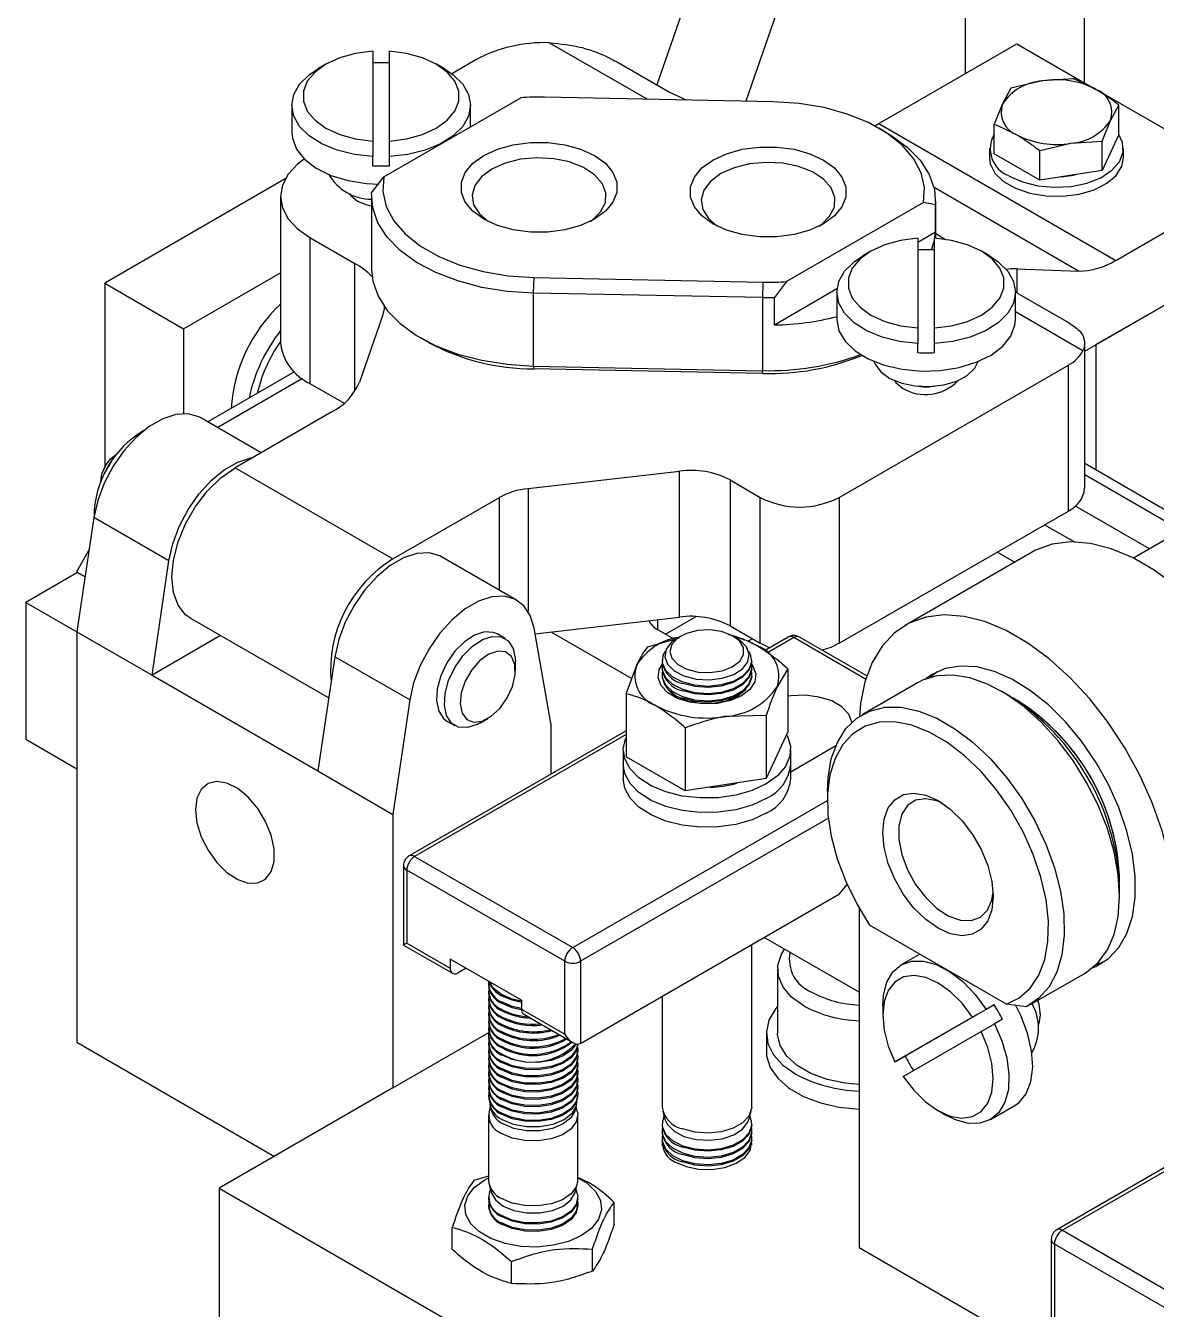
# Model space of a CAD drawing. Header units: millimetres. Extents: x 18 to 612, y 28 to 448.
# Drawn here: x 108.1 to 209.3, y 191.6 to 306.6 of the extents above; entities that cross this region are included whole.
import ezdxf

# ---------------------------------------------------------------- set-up
doc = ezdxf.new("R2010")
doc.units = ezdxf.units.MM
doc.layers.add('粗实线', color=3, linetype='Continuous', lineweight=50)

msp = doc.modelspace()

# ---------------------------------------------------------------- linework, layer by layer
at = {"layer": '粗实线', "color": 7, "linetype": 'Continuous', "lineweight": 25}
for p, q in [((202.87, 366.79), (202.87, 301.47)), ((185.19, 360.67), (164.61, 301.26)), ((192.26, 356.58), (172.6, 299.8)), ((192.26, 302.29), (192.26, 356.58)), ((184.49, 297.8), (196.86, 304.94)), ((196.86, 304.94), (203.93, 300.86)), ((139.19, 304.27), (139.19, 296.23)), ((140.69, 296.23), (140.69, 304.27)), ((148.42, 303.51), (146.26, 302.26)), ((134.99, 303.11), (134.28, 302.7)), ((145.6, 302.7), (144.89, 303.11)), ((161.15, 303.25), (165.75, 300.6)), ((199.1, 301.61), (196.31, 300.95)), ((201.89, 301.81), (199.1, 301.61)), ((140.18, 293.04), (152.43, 300.11)), ((175.07, 299.75), (154.56, 300.16)), ((165.75, 300.6), (167.24, 299.91)), ((196.31, 300.95), (195.57, 299.57)), ((203.94, 300.86), (218.07, 292.7)), ((131.94, 299.43), (131.94, 296.98)), ((147.94, 297.52), (147.94, 299.43)), ((195.57, 299.57), (194.82, 297.73)), ((205.23, 298.07), (205.97, 299.45)), ((205.97, 296.82), (205.97, 299.45)), ((184.12, 297.6), (184.49, 297.8)), ((184.49, 297.8), (205.7, 285.55)), ((194.82, 295.1), (194.82, 297.73)), ((204.48, 296.23), (205.23, 298.07)), ((185.19, 296.98), (184.49, 297.39)), ((205.97, 296.82), (204.48, 293.6)), ((139.19, 296.23), (139.19, 294.84)), ((140.69, 294.84), (140.69, 296.23)), ((194.4, 295.55), (194.4, 294.74)), ((198.9, 295.37), (201.69, 296.03)), ((198.9, 292.74), (198.9, 295.37)), ((201.69, 296.03), (204.48, 296.23)), ((204.48, 293.6), (204.48, 296.23)), ((206.4, 294.74), (206.4, 295.55)), ((139.19, 294.02), (139.19, 294.84)), ((140.69, 294.02), (140.69, 294.84)), ((198.9, 292.74), (194.82, 295.1)), ((204.48, 293.6), (198.9, 292.74)), ((131.36, 292.85), (115.19, 283.51)), ((139.09, 291.6), (140.18, 293.04)), ((205.7, 285.55), (218.07, 292.7)), ((130.94, 291.27), (130.94, 278.2)), ((139.08, 291.27), (139.08, 284.74)), ((189.59, 287.52), (189.59, 290.86)), ((188.49, 290.72), (176.24, 283.65)), ((189.58, 290.53), (188.49, 290.72)), ((189.58, 288.08), (189.58, 290.53)), ((133.57, 287.59), (137.59, 285.27)), ((133.57, 287.59), (133.57, 274.53)), ((189.58, 288.08), (187.98, 287.16)), ((187.98, 287.53), (187.98, 279.5)), ((189.48, 279.5), (189.48, 287.53)), ((189.51, 287.53), (189.58, 288.08)), ((183.78, 286.37), (183.07, 285.96)), ((194.39, 285.96), (193.68, 286.37)), ((202.92, 277.42), (218.07, 286.16)), ((203.93, 278), (218.07, 286.16)), ((122.26, 279.43), (130.94, 284.44)), ((153.6, 284.01), (153.56, 282.61)), ((153.6, 284.01), (174.1, 283.6)), ((196.86, 284.8), (202.37, 284.59)), ((115.19, 283.51), (122.26, 279.43)), ((115.19, 283.51), (115.19, 267.04)), ((174.1, 283.6), (174.07, 282.21)), ((176.24, 283.65), (175.15, 282.21)), ((180.74, 282.99), (175.15, 279.76)), ((174.07, 282.21), (153.56, 282.61)), ((153.56, 282.61), (153.56, 276.08)), ((174.07, 282.21), (174.07, 275.67)), ((175.15, 279.76), (175.15, 282.21)), ((180.73, 282.7), (180.73, 280.25)), ((196.73, 280.25), (196.73, 282.7)), ((196.86, 282.64), (201.46, 279.99)), ((140.05, 280.58), (138, 274.65)), ((122.26, 279.43), (122.26, 271.83)), ((187.98, 279.5), (187.98, 278.1)), ((189.48, 278.1), (189.48, 279.5)), ((143.47, 278.61), (144.18, 278.21)), ((202.92, 265.14), (202.92, 278.21)), ((187.98, 277.28), (187.98, 278.1)), ((189.48, 277.28), (189.48, 278.1)), ((203.93, 278), (203.93, 266.77)), ((153.56, 276.08), (174.07, 275.67)), ((153.56, 276.08), (153.6, 275.84)), ((174.1, 275.43), (153.6, 275.84)), ((180.95, 264.33), (201.46, 276.16)), ((201.46, 263.1), (201.46, 276.16)), ((132.19, 275.56), (124.43, 271.08)), ((174.1, 275.43), (174.07, 275.67)), ((133.57, 274.53), (136.64, 272.76)), ((129.2, 268.33), (123.79, 271.46)), ((135.54, 271.99), (126.86, 266.98)), ((116.28, 268.22), (116.25, 268.2)), ((126.86, 266.98), (141, 258.82)), ((153.09, 265.11), (166.66, 266.68)), ((166.66, 253.61), (166.66, 266.68)), ((212.43, 261.86), (202.92, 267.35)), ((114.84, 265.75), (114.84, 265.71)), ((171.18, 265.89), (173.88, 264.33)), ((171.18, 265.89), (171.18, 252.82)), ((141, 258.82), (150.53, 264.32)), ((173.88, 251.26), (173.88, 264.33)), ((180.95, 264.33), (180.95, 251.26)), ((208.73, 259.72), (202.09, 263.55)), ((114.22, 262.52), (112.71, 252.28)), ((120.94, 258.64), (114.22, 262.52)), ((180.95, 251.26), (201.46, 263.1)), ((214.11, 262.83), (207.29, 258.89)), ((113.8, 259.65), (112.66, 257.67)), ((119.43, 248.4), (120.94, 258.64)), ((152.07, 255.13), (145.35, 259.01)), ((198.17, 259.4), (186.86, 252.87)), ((112.76, 257.61), (108.12, 254.93)), ((113.44, 257.22), (112.77, 257.61)), ((108.12, 254.93), (112.71, 252.28)), ((108.12, 254.93), (108.12, 242.68)), ((122.86, 253.52), (135.25, 246.37)), ((153.72, 252.12), (166.66, 253.61)), ((112.71, 252.28), (112.71, 215.54)), ((112.71, 252.28), (119.43, 248.4)), ((125.57, 251.95), (119.43, 248.4)), ((151.03, 251.69), (150.32, 252.1)), ((155.14, 244.12), (153.63, 252.61)), ((155.14, 252.28), (162.37, 248.11)), ((163.8, 250.94), (166.62, 251.74)), ((164.69, 252.49), (166.19, 251.62)), ((166.76, 251.91), (166.43, 251.72)), ((171.18, 252.82), (173.88, 251.26)), ((171.78, 251.72), (171.46, 251.91)), ((176.38, 251.82), (174.26, 250.6)), ((183.41, 248.35), (177.38, 251.82)), ((135.79, 250.06), (134.28, 239.83)), ((142.51, 246.19), (135.79, 250.06)), ((151.96, 248.81), (151.96, 249.63)), ((165.11, 249.72), (165.11, 249.61)), ((173.11, 249.61), (173.11, 249.72)), ((119.43, 248.4), (134.28, 239.83)), ((161.86, 246.75), (162.83, 249.32)), ((165.11, 249.06), (165.11, 248.95)), ((165.11, 248.4), (165.11, 248.29)), ((173.11, 248.95), (173.11, 249.06)), ((173.11, 248.29), (173.11, 248.4)), ((176.36, 248.99), (175.38, 247.37)), ((176.36, 248.99), (176.36, 243.34)), ((187.95, 247.72), (183, 244.87)), ((142.51, 246.19), (141, 235.95)), ((161.86, 246.75), (161.86, 241.1)), ((196.15, 246.57), (195.45, 246.98)), ((196.86, 246.16), (196.51, 246.36)), ((174.41, 244.81), (170.79, 244.72)), ((174.41, 244.81), (174.41, 239.16)), ((145.82, 244.3), (146.53, 243.9)), ((148.78, 244.12), (149.48, 244.53)), ((155.14, 244.12), (155.14, 239.56)), ((167.16, 243.69), (167.16, 238.04)), ((108.12, 242.68), (112.71, 240.03)), ((161.86, 243.44), (142.44, 232.23)), ((176.36, 243.34), (174.41, 239.16)), ((161.61, 241.73), (161.61, 240.43)), ((176.61, 239.77), (180.65, 242.11)), ((176.61, 240.43), (176.61, 241.73)), ((161.61, 240.43), (161.61, 239.12)), ((167.16, 238.04), (161.86, 241.1)), ((176.61, 239.12), (176.61, 240.43)), ((134.28, 239.83), (141, 235.95)), ((174.41, 239.16), (167.16, 238.04)), ((179.89, 238), (179.89, 237.18)), ((141, 235.95), (141, 211.46)), ((142.94, 232.18), (157.09, 224.02)), ((141.94, 231.36), (141.94, 224.25)), ((156.38, 222.79), (142.24, 230.95)), ((142.24, 230.95), (142.24, 224.42)), ((157.79, 215.44), (180.96, 228.82)), ((180.96, 228.82), (181.65, 229.67)), ((206.05, 228.61), (206.05, 229.43)), ((182.72, 227.55), (182.72, 197.17)), ((195.91, 218.95), (183.67, 226.02)), ((141.94, 224.25), (146.33, 221.72)), ((142.24, 224.42), (146.13, 222.18)), ((173.11, 209.72), (173.11, 224.28)), ((182.72, 220.03), (174.23, 224.93)), ((152.49, 219.32), (146.13, 222.99)), ((146.13, 222.99), (146.13, 222.18)), ((188.15, 223.43), (186.5, 222.47)), ((147.54, 222.18), (146.83, 221.77)), ((156.38, 216.26), (156.38, 222.79)), ((157.79, 222.79), (157.79, 215.44)), ((175.43, 222.07), (175.43, 216.36)), ((149.55, 220.79), (149.55, 220.68)), ((198, 218.88), (202.95, 221.74)), ((149.55, 220.13), (149.55, 220.02)), ((165.11, 219.66), (165.11, 209.72)), ((149.55, 219.46), (149.55, 219.35)), ((149.55, 218.8), (149.55, 218.69)), ((152.49, 219.32), (152.49, 218.5)), ((152.49, 218.5), (156.38, 216.26)), ((184.84, 218.81), (184.84, 217.99)), ((194.81, 218.9), (186.85, 214.3)), ((194.1, 218.49), (192.89, 217.8)), ((194.81, 218.9), (194.1, 218.49)), ((197.71, 218.73), (195.91, 218.95)), ((149.55, 218.14), (149.55, 218.03)), ((149.55, 217.47), (149.55, 217.36)), ((152.7, 218.05), (157.09, 215.51)), ((192.89, 217.8), (185.93, 213.78)), ((195.56, 217.6), (194.85, 217.19)), ((141, 211.46), (149.58, 216.41)), ((149.55, 216.81), (149.55, 216.7)), ((149.55, 216.15), (149.55, 216.04)), ((174.43, 216.36), (174.43, 214.72)), ((186.68, 212.48), (193.64, 216.5)), ((193.64, 216.5), (194.85, 217.19)), ((112.71, 215.54), (130.39, 205.33)), ((149.55, 215.49), (149.55, 215.38)), ((157.55, 215.38), (157.55, 215.38)), ((149.55, 214.82), (149.55, 214.71)), ((149.55, 214.16), (149.55, 214.05)), ((157.55, 214.71), (157.55, 214.82)), ((157.55, 214.05), (157.55, 214.16)), ((185.93, 213.78), (186.14, 213.89)), ((186.85, 214.3), (186.14, 213.89)), ((149.55, 213.5), (149.55, 213.39)), ((149.55, 212.83), (149.55, 212.72)), ((157.55, 213.39), (157.55, 213.5)), ((157.55, 212.72), (157.55, 212.83)), ((149.55, 212.17), (149.55, 212.06)), ((149.55, 211.51), (149.55, 211.4)), ((157.55, 212.06), (157.55, 212.17)), ((157.55, 211.4), (157.55, 211.51)), ((141, 211.46), (125.44, 202.48)), ((149.55, 210.85), (149.55, 210.74)), ((157.55, 210.74), (157.55, 210.85)), ((149.71, 209.78), (149.6, 209.36)), ((149.68, 209.88), (149.8, 209.44)), ((157.3, 209.44), (157.42, 209.88)), ((157.5, 209.36), (157.39, 209.78)), ((165.15, 209.37), (165.35, 208.62)), ((172.86, 208.62), (173.06, 209.37)), ((189.79, 209.42), (190.5, 209.01)), ((194.5, 208.62), (196.62, 209.84)), ((219.84, 209.96), (200.43, 198.76)), ((149.55, 209.01), (149.55, 203.19)), ((157.55, 203.19), (157.55, 209.01)), ((165.11, 208.19), (165.11, 208.09)), ((165.26, 208.96), (165.15, 208.55)), ((173.06, 208.55), (172.95, 208.96)), ((173.11, 208.09), (173.11, 208.19)), ((165.11, 207.54), (165.11, 207.43)), ((165.11, 206.88), (165.11, 206.77)), ((173.11, 207.43), (173.11, 207.54)), ((173.11, 206.77), (173.11, 206.88)), ((165.11, 206.34), (165.14, 206.49)), ((173.08, 206.49), (173.1, 206.34)), ((149.55, 203.54), (148.24, 203.16)), ((125.44, 202.48), (220.19, 147.78)), ((125.44, 202.48), (125.44, 190.23)), ((149.22, 203.24), (149.55, 203.42)), ((149.6, 202.84), (149.8, 202.09)), ((149.71, 202.43), (149.6, 202.01)), ((157.3, 202.09), (157.5, 202.84)), ((157.5, 202.01), (157.39, 202.43)), ((149.55, 201.66), (149.55, 201.56)), ((157.55, 201.56), (157.55, 201.66)), ((160.8, 199.25), (160.8, 201.21)), ((149.55, 201.01), (149.55, 200.9)), ((157.55, 200.9), (157.55, 201.01)), ((146.3, 197.01), (146.3, 198.97)), ((199.93, 197.89), (199.93, 190.78)), ((200.93, 198.71), (215.07, 190.54)), ((158.86, 195.06), (158.86, 197.03)), ((182.72, 197.17), (207.54, 182.84)), ((214.36, 189.32), (200.22, 197.48)), ((200.22, 197.48), (200.22, 190.95)), ((151.61, 193.94), (151.61, 195.91))]:
    msp.add_line(p, q, dxfattribs=at)
at = {"layer": '粗实线', "color": 8, "linetype": 'Continuous', "lineweight": 25}
for p, q in [((163.74, 299.98), (154.98, 305.03)), ((202.37, 284.59), (189.44, 292.06)), ((189.59, 287.94), (190.47, 287.43)), ((137.59, 273.83), (137.59, 285.27)), ((196.86, 284.8), (196.86, 282.64)), ((202.75, 277.46), (196.73, 280.93)), ((132.91, 274.96), (125.31, 270.58)), ((211.55, 261.35), (202.92, 266.34)), ((153.09, 265.11), (153.09, 254.11)), ((150.53, 256.02), (150.53, 264.32)), ((199.33, 261.87), (202, 260.34)), ((196.65, 258.52), (195.09, 259.43)), ((164.69, 253.38), (164.69, 252.49)), ((165.39, 252.08), (168.13, 253.65)), ((176.88, 251.77), (174.52, 250.41)), ((183.31, 248.06), (176.88, 251.77)), ((173.17, 251.67), (172.79, 251.45)), ((161.86, 243.1), (142.94, 232.18)), ((157.09, 224.02), (179.89, 237.18)), ((179.98, 235.6), (157.79, 222.79)), ((219.84, 209.62), (200.93, 198.71))]:
    msp.add_line(p, q, dxfattribs=at)
at = {"layer": '粗实线', "color": 7, "linetype": 'Continuous', "lineweight": 25, "flags": 128}
for points in [[(139.19, 304.27), (137.65, 304.07), (136.23, 303.68), (135, 303.11), (134.02, 302.41), (133.33, 301.59), (132.98, 300.7), (132.98, 299.8), (133.33, 298.91), (134.02, 298.09), (135, 297.38), (136.23, 296.82), (137.65, 296.43), (139.19, 296.23)], [(140.69, 296.23), (142.22, 296.43), (143.64, 296.82), (144.87, 297.38), (145.86, 298.09), (146.54, 298.91), (146.89, 299.8), (146.89, 300.7), (146.54, 301.59), (145.86, 302.41), (144.87, 303.11), (143.64, 303.68), (142.22, 304.07), (140.69, 304.27)], [(139.19, 294.84), (137.54, 295.03), (135.99, 295.42), (134.62, 295.98), (133.49, 296.7), (132.64, 297.54), (132.12, 298.47), (131.94, 299.43), (132.12, 300.4), (132.64, 301.32), (133.49, 302.17), (134.28, 302.7)], [(145.6, 302.7), (146.39, 302.17), (147.24, 301.32), (147.76, 300.4), (147.94, 299.43), (147.76, 298.47), (147.24, 297.54), (146.39, 296.7), (145.25, 295.98), (143.88, 295.42), (142.34, 295.03), (140.69, 294.84)], [(188.49, 290.72), (188.57, 292.06), (188.27, 293.38), (187.6, 294.66), (186.57, 295.86), (185.21, 296.94), (183.57, 297.88), (181.67, 298.65), (179.59, 299.23), (177.37, 299.6), (175.07, 299.75)], [(131.94, 296.98), (131.99, 296.48), (132.36, 295.51), (133.08, 294.6), (134.13, 293.81), (135.45, 293.16), (136.98, 292.69), (138.64, 292.43), (139.72, 292.37)], [(185.19, 296.98), (185.57, 296.76), (187.04, 295.69), (188.19, 294.51), (189.01, 293.23), (189.48, 291.89), (189.58, 290.53)], [(196.15, 293.1), (197.34, 292.57), (198.72, 292.23), (200.21, 292.09), (201.7, 292.17), (203.12, 292.47), (204.36, 292.95), (205.36, 293.61), (206.04, 294.38), (206.37, 295.23), (206.32, 296.09), (205.97, 296.83)], [(149.13, 294.94), (150.36, 295.51), (151.77, 295.9), (153.3, 296.1), (154.86, 296.1), (156.39, 295.9), (157.8, 295.51), (159.03, 294.94), (160.01, 294.24), (160.69, 293.42), (161.04, 292.54), (161.04, 291.63), (160.69, 290.75), (160.01, 289.94), (159.03, 289.23), (157.8, 288.66), (156.39, 288.27), (154.86, 288.07), (153.3, 288.07), (151.77, 288.27), (150.36, 288.66), (149.13, 289.23), (148.15, 289.94), (147.47, 290.75), (147.12, 291.63), (147.12, 292.54), (147.47, 293.42), (148.15, 294.24), (149.13, 294.94)], [(169.64, 294.53), (170.86, 295.1), (172.27, 295.49), (173.8, 295.69), (175.37, 295.69), (176.9, 295.49), (178.31, 295.1), (179.54, 294.53), (180.51, 293.83), (181.19, 293.01), (181.54, 292.13), (181.54, 291.22), (181.19, 290.34), (180.51, 289.53), (179.54, 288.82), (178.31, 288.26), (176.9, 287.86), (175.37, 287.66), (173.8, 287.66), (172.27, 287.86), (170.86, 288.26), (169.64, 288.82), (168.66, 289.53), (167.98, 290.34), (167.63, 291.22), (167.63, 292.13), (167.98, 293.01), (168.66, 293.83), (169.64, 294.53)], [(133.06, 294.62), (132.45, 294.15), (131.62, 293.26), (131.11, 292.28), (130.94, 291.27), (131.11, 290.25), (131.62, 289.28), (132.45, 288.38), (133.57, 287.59)], [(158.65, 289.03), (158.82, 289.15), (159.59, 289.89), (160.01, 290.73), (160.05, 291.6), (159.73, 292.44), (159.04, 293.22), (158.05, 293.87), (156.8, 294.36), (155.39, 294.65), (153.89, 294.73), (152.41, 294.6), (151.03, 294.25), (149.84, 293.72)], [(179.16, 288.62), (179.33, 288.74), (180.09, 289.49), (180.51, 290.32), (180.56, 291.19), (180.23, 292.03), (179.55, 292.81), (178.55, 293.46), (177.31, 293.95), (175.9, 294.24), (174.4, 294.32), (172.91, 294.19), (171.53, 293.84), (170.34, 293.31)], [(194.4, 294.74), (194.47, 294.19), (194.89, 293.36), (195.65, 292.61), (196.72, 292), (198.01, 291.56), (199.46, 291.32), (200.96, 291.29), (202.43, 291.48), (203.77, 291.87), (204.9, 292.45), (205.74, 293.16), (206.25, 293.98), (206.4, 294.74)], [(149.84, 293.72), (148.92, 293.03), (148.32, 292.24), (148.08, 291.38), (148.22, 290.51), (148.73, 289.7), (149.51, 289.02)], [(170.34, 293.31), (169.42, 292.62), (168.82, 291.83), (168.59, 290.97), (168.73, 290.11), (169.24, 289.29), (170.02, 288.62)], [(200.86, 293.04), (201.92, 293.19), (202.17, 293.25)], [(140.18, 293.04), (140.1, 291.71), (140.4, 290.38), (141.07, 289.1), (142.1, 287.91), (143.45, 286.82), (145.1, 285.89), (146.99, 285.12), (149.08, 284.54), (151.3, 284.16), (153.6, 284.01)], [(137.1, 291.52), (137.22, 291.35), (137.82, 290.86)], [(137.82, 290.86), (138.67, 290.51), (139.08, 290.42)], [(153.56, 282.61), (151.22, 282.77), (148.95, 283.13), (146.8, 283.7), (144.83, 284.45), (143.1, 285.37), (141.63, 286.44), (140.47, 287.62), (139.65, 288.9), (139.19, 290.24), (139.09, 291.6)], [(187.98, 287.53), (186.44, 287.33), (185.02, 286.94), (183.79, 286.38), (182.81, 285.67), (182.12, 284.85), (181.77, 283.97), (181.77, 283.06), (182.12, 282.17), (182.81, 281.36), (183.79, 280.65), (185.02, 280.08), (186.44, 279.69), (187.98, 279.5)], [(189.21, 286.49), (189.28, 286.66), (189.48, 287.37)], [(189.48, 279.5), (191.01, 279.69), (192.43, 280.08), (193.67, 280.65), (194.65, 281.36), (195.33, 282.17), (195.68, 283.06), (195.68, 283.97), (195.33, 284.85), (194.65, 285.67), (193.67, 286.38), (192.43, 286.94), (191.01, 287.33), (189.48, 287.53)], [(187.98, 278.1), (186.33, 278.29), (184.78, 278.68), (183.41, 279.25), (182.28, 279.96), (181.43, 280.81), (180.91, 281.73), (180.73, 282.7), (180.91, 283.66), (181.43, 284.59), (182.28, 285.43), (183.07, 285.96)], [(194.39, 285.96), (195.18, 285.43), (196.03, 284.59), (196.55, 283.66), (196.73, 282.7), (196.55, 281.73), (196.03, 280.81), (195.18, 279.96), (194.04, 279.25), (192.67, 278.68), (191.13, 278.29), (189.48, 278.1)], [(139.08, 284.74), (139.19, 283.68), (139.66, 282.35), (140.49, 281.07), (141.65, 279.89), (143.11, 278.83), (144.85, 277.91), (146.81, 277.16), (148.96, 276.6), (151.22, 276.24), (153.56, 276.08)], [(140.22, 281.42), (140.2, 281.21), (140.05, 280.58)], [(180.73, 280.25), (180.92, 279.25), (181.47, 278.31), (182.36, 277.45), (183.55, 276.73), (184.98, 276.17), (186.59, 275.8), (188.3, 275.64), (190.02, 275.69), (191.69, 275.96), (193.22, 276.42), (194.54, 277.07), (195.58, 277.87), (196.31, 278.77), (196.68, 279.75), (196.73, 280.25)], [(184.05, 276.5), (184.15, 276.24), (184.67, 275.56), (185.49, 274.98), (186.54, 274.55), (187.76, 274.3), (189.05, 274.25), (190.32, 274.4), (191.47, 274.74), (192.41, 275.25), (193.09, 275.89), (193.4, 276.5)], [(185.89, 274.78), (186.01, 274.62), (186.61, 274.12)], [(188.01, 274.27), (188.73, 274.19), (189.45, 274.27)], [(123.79, 271.46), (123.63, 271.54), (122.66, 271.81), (121.57, 271.76), (120.39, 271.37), (119.18, 270.68), (118.01, 269.7), (116.91, 268.49), (115.94, 267.11), (115.15, 265.6), (114.57, 264.05), (114.22, 262.52)], [(115.25, 267.15), (115.71, 267.77), (116.25, 268.2)], [(120.94, 258.64), (121.29, 260.17), (121.87, 261.72), (122.66, 263.23), (123.63, 264.62), (124.72, 265.83), (125.9, 266.8), (127.11, 267.49), (128.28, 267.88), (128.47, 267.91)], [(114.84, 265.75), (114.94, 266.44), (115.25, 267.15)], [(115.78, 267.51), (115.46, 267.03), (115.2, 266.51)], [(122.86, 253.52), (122.43, 253.82), (121.76, 254.67), (121.34, 255.81), (121.2, 257.18), (121.34, 258.72), (121.76, 260.34), (122.43, 261.97), (123.33, 263.52), (124.4, 264.92), (125.6, 266.09), (126.86, 266.98)], [(222.32, 233.92), (222.18, 236.22), (221.79, 238.63), (221.15, 241.1), (220.26, 243.59), (219.14, 246.05), (217.83, 248.44), (216.33, 250.71), (214.68, 252.82), (212.91, 254.73), (211.05, 256.41), (209.14, 257.82), (207.21, 258.93), (205.3, 259.73), (203.44, 260.2), (201.67, 260.34), (200.02, 260.13), (198.52, 259.59), (198.17, 259.4)], [(145.35, 259.01), (145.19, 259.09), (144.23, 259.36), (143.13, 259.31), (141.95, 258.92), (140.75, 258.23), (139.57, 257.25), (138.48, 256.04), (137.51, 254.66), (136.72, 253.15), (136.14, 251.6), (135.79, 250.06)], [(112.77, 257.61), (112.68, 257.66), (112.67, 257.67), (112.76, 257.62), (112.92, 257.52), (113.13, 257.4), (113.37, 257.26), (113.44, 257.22)], [(153.63, 252.61), (153.29, 253.74), (152.7, 254.62), (151.91, 255.21), (150.95, 255.49), (149.85, 255.43), (148.67, 255.04), (147.47, 254.35), (146.29, 253.37), (145.19, 252.17), (144.23, 250.78), (143.44, 249.27), (142.85, 247.72), (142.51, 246.19)], [(211, 227.39), (210.87, 229.68), (210.48, 232.09), (209.83, 234.57), (208.94, 237.06), (207.83, 239.52), (206.51, 241.91), (205.02, 244.18), (203.37, 246.29), (201.6, 248.2), (199.74, 249.88), (197.83, 251.28), (195.9, 252.4), (193.98, 253.2), (192.12, 253.67), (190.35, 253.81), (188.7, 253.6), (187.21, 253.06), (185.89, 252.19), (184.78, 251.01), (183.89, 249.54), (183.24, 247.82), (182.85, 245.86), (182.75, 244.71)], [(150.32, 252.1), (149.98, 252.24), (149.18, 252.29), (148.3, 252), (147.39, 251.4), (146.54, 250.55), (145.82, 249.5), (145.28, 248.35), (144.96, 247.19), (144.9, 246.11), (145.09, 245.2), (145.52, 244.53), (145.82, 244.3)], [(148.78, 244.12), (148.55, 244), (147.67, 243.71), (146.87, 243.75), (146.23, 244.12), (145.8, 244.79), (145.6, 245.7), (145.67, 246.78), (145.98, 247.94), (146.53, 249.09), (147.25, 250.14), (148.1, 250.99), (149, 251.59), (149.89, 251.88), (150.68, 251.84), (151.32, 251.47), (151.76, 250.8), (151.95, 249.89), (151.96, 249.63)], [(166.43, 251.72), (165.93, 251.36), (165.45, 250.73), (165.33, 250.05), (165.58, 249.38), (166.17, 248.79), (167.05, 248.34), (168.14, 248.06), (169.32, 247.99), (170.47, 248.14), (171.5, 248.48), (172.29, 248.99), (172.77, 249.61), (172.89, 250.29), (172.64, 250.96), (172.04, 251.55), (171.78, 251.72)], [(167.3, 248.94), (168.31, 248.69), (169.4, 248.64), (170.46, 248.8), (171.37, 249.15), (172.04, 249.65), (172.39, 250.25), (172.38, 250.88), (172.02, 251.47), (171.34, 251.97), (170.42, 252.31), (169.36, 252.46), (168.27, 252.41), (167.27, 252.15), (166.47, 251.72), (165.96, 251.16), (165.78, 250.54), (165.97, 249.92), (166.5, 249.36), (167.3, 248.94)], [(151.23, 246.37), (151.71, 247.41), (151.94, 248.45), (151.91, 249.37), (151.61, 250.08), (151.08, 250.49), (150.38, 250.57), (149.59, 250.3), (148.78, 249.72), (148.05, 248.88), (147.47, 247.88), (147.11, 246.83), (147.01, 245.84), (147.18, 245.02), (147.6, 244.45), (148.22, 244.2), (148.98, 244.29), (149.79, 244.73), (150.57, 245.44), (151.23, 246.37)], [(166.94, 247.78), (166.04, 248.24), (165.42, 248.82), (165.13, 249.49), (165.19, 250.18), (165.38, 250.56)], [(172.83, 250.56), (172.98, 250.29), (173.1, 249.61), (172.87, 248.93), (172.3, 248.33), (171.44, 247.85), (170.38, 247.53), (169.21, 247.41), (168.02, 247.5), (166.94, 247.78)], [(174.73, 250.87), (174.64, 250.9), (173.88, 251.26)], [(180.95, 251.26), (180.19, 250.9), (179.41, 250.66)], [(173.05, 249.44), (173.21, 249.23), (173.47, 248.53), (173.38, 247.81), (172.95, 247.14), (172.2, 246.56), (171.2, 246.13), (170.04, 245.88), (168.79, 245.83), (167.58, 245.98), (166.48, 246.32), (165.6, 246.83), (165.01, 247.46), (164.74, 248.17), (164.83, 248.88), (165.16, 249.44)], [(173.11, 249.61), (173.1, 249.5), (172.87, 248.82), (172.3, 248.22), (171.44, 247.74), (170.38, 247.42), (169.21, 247.3), (168.02, 247.39), (166.94, 247.67)], [(166.94, 247.12), (166.04, 247.57), (165.42, 248.16), (165.13, 248.83), (165.14, 249.34)], [(166.94, 246.46), (166.04, 246.91), (165.42, 247.5), (165.13, 248.17), (165.14, 248.67)], [(173.08, 249.34), (173.1, 248.94), (172.87, 248.27), (172.3, 247.67), (171.44, 247.18), (170.38, 246.87), (169.21, 246.75), (168.02, 246.84), (166.94, 247.12)], [(173.11, 248.95), (173.1, 248.83), (172.87, 248.16), (172.3, 247.55), (171.44, 247.07), (170.38, 246.76), (169.21, 246.64), (168.02, 246.73), (166.94, 247.01)], [(173.08, 248.67), (173.1, 248.28), (172.87, 247.61), (172.3, 247), (171.44, 246.52), (170.38, 246.21), (169.21, 246.09), (168.02, 246.17), (166.94, 246.46)], [(173.11, 248.29), (173.1, 248.17), (172.87, 247.5), (172.3, 246.89), (171.44, 246.41), (170.38, 246.1), (169.21, 245.98), (168.02, 246.06), (166.94, 246.35)], [(206.05, 228.61), (205.93, 230.55), (205.56, 232.59), (204.95, 234.68), (204.12, 236.77), (203.09, 238.81), (201.88, 240.76), (200.51, 242.57), (199.03, 244.19), (197.47, 245.59), (195.85, 246.74), (194.23, 247.6), (192.64, 248.17), (191.11, 248.41), (189.68, 248.34), (188.39, 247.95), (187.95, 247.72)], [(203.62, 222.21), (203.92, 222.33), (205.04, 223.03), (205.98, 224.03), (206.7, 225.29), (207.19, 226.8), (207.44, 228.51), (207.44, 230.38), (207.19, 232.38), (206.7, 234.45), (205.98, 236.55), (205.04, 238.62), (203.92, 240.62), (202.63, 242.5), (201.2, 244.22), (199.67, 245.74), (198.08, 247.01), (196.45, 248.02), (194.84, 248.74), (193.28, 249.15), (191.79, 249.23), (190.43, 249), (189.22, 248.45), (188.69, 248.07)], [(189.08, 248.21), (189.13, 248.25), (189.72, 248.73)], [(165.61, 247.17), (165.67, 247.09), (166.38, 246.53), (167.36, 246.12), (168.5, 245.9), (169.71, 245.9), (170.86, 246.12), (171.83, 246.53), (172.54, 247.09), (172.61, 247.17)], [(182.08, 244.19), (182.08, 244.2), (181.81, 244.93), (181.19, 245.57), (180.29, 246.1), (179.16, 246.45), (177.91, 246.61), (176.64, 246.56), (176.36, 246.52)], [(179.89, 238), (179.95, 239.23), (180.24, 240.92), (180.78, 242.39), (181.55, 243.62), (182.53, 244.56), (183.7, 245.2), (185.04, 245.53), (186.5, 245.53), (188.06, 245.2), (189.68, 244.56), (191.31, 243.61), (192.93, 242.39), (194.49, 240.92), (195.95, 239.23), (197.29, 237.36), (198.46, 235.37), (199.44, 233.29), (200.21, 231.17), (200.75, 229.08), (201.05, 227.05), (201.09, 225.14), (200.88, 223.38), (200.42, 221.83), (199.73, 220.52), (198.82, 219.48), (197.71, 218.73), (197.71, 218.73)], [(195.91, 218.95), (197.07, 219.52), (198.05, 220.39), (198.81, 221.55), (199.34, 222.96), (199.63, 224.58), (199.67, 226.38), (199.46, 228.31), (199.01, 230.32), (198.32, 232.35), (197.41, 234.37), (196.31, 236.31), (195.04, 238.13), (193.64, 239.78), (192.14, 241.22), (190.58, 242.41), (189, 243.32), (187.44, 243.93), (185.94, 244.22), (184.54, 244.19), (183.27, 243.83), (182.17, 243.17), (181.26, 242.2), (180.57, 240.96), (180.11, 239.48), (179.9, 237.79), (179.94, 235.95), (180.24, 233.99), (180.77, 231.96), (181.53, 229.93), (182.51, 227.93), (183.67, 226.02)], [(174.41, 238.67), (173.15, 238.08), (171.69, 237.67), (170.12, 237.44), (168.5, 237.42), (166.9, 237.59), (165.42, 237.96), (164.1, 238.51), (163.01, 239.21), (162.22, 240.02), (161.74, 240.92), (161.61, 241.85), (161.83, 242.78), (161.86, 242.84)], [(176.23, 243.08), (176.28, 243), (176.58, 242.08), (176.54, 241.15), (176.15, 240.24), (175.43, 239.4), (174.41, 238.67)], [(174.41, 237.36), (173.15, 236.78), (171.69, 236.36), (170.12, 236.14), (168.5, 236.11), (166.9, 236.29), (165.42, 236.66), (164.1, 237.2), (163.01, 237.9), (162.22, 238.71), (161.74, 239.61), (161.61, 240.43)], [(174.41, 237.36), (173.15, 236.78), (171.69, 236.36), (170.12, 236.14), (168.5, 236.11), (166.9, 236.29), (165.42, 236.66), (164.1, 237.2), (163.01, 237.9), (162.22, 238.71), (161.74, 239.61), (161.61, 240.43)], [(174.41, 236.06), (173.15, 235.47), (171.69, 235.05), (170.12, 234.83), (168.5, 234.8), (166.9, 234.98), (165.42, 235.35), (164.1, 235.9), (163.01, 236.59), (162.22, 237.41), (161.74, 238.3), (161.61, 239.12)], [(123.32, 236.36), (123.45, 235.18), (123.84, 233.94), (124.44, 232.73), (125.23, 231.63), (126.14, 230.74), (127.1, 230.11), (128.04, 229.79), (128.9, 229.81), (129.6, 230.16), (130.1, 230.82), (130.36, 231.74), (130.36, 232.85), (130.1, 234.07), (129.6, 235.31), (128.9, 236.48), (128.04, 237.48), (127.1, 238.25), (126.14, 238.73), (125.23, 238.88), (124.44, 238.7), (123.84, 238.18), (123.45, 237.39), (123.32, 236.36)], [(194.74, 228.61), (194.61, 227.41), (194.25, 226.41), (193.66, 225.67), (192.88, 225.22), (191.94, 225.08), (190.89, 225.26), (189.79, 225.75), (188.69, 226.53), (187.64, 227.56), (186.7, 228.78), (185.92, 230.14), (185.33, 231.56), (184.96, 232.98), (184.84, 234.32), (184.96, 235.52), (185.33, 236.52), (185.92, 237.26), (186.7, 237.72), (187.64, 237.86), (188.69, 237.68), (189.79, 237.18), (190.89, 236.4), (191.94, 235.38), (192.88, 234.15), (193.66, 232.8), (194.25, 231.37), (194.61, 229.95), (194.74, 228.61)], [(190.12, 236.97), (189.7, 237.15), (188.69, 237.35), (187.79, 237.21), (187.06, 236.74), (186.55, 235.96), (186.29, 234.92), (186.29, 233.69), (186.55, 232.35), (187.06, 230.98), (187.79, 229.66), (188.69, 228.49), (189.7, 227.52), (190.76, 226.83), (191.81, 226.46), (192.77, 226.43), (193.59, 226.74), (194.21, 227.37), (194.61, 228.28), (194.72, 229)], [(202.95, 221.74), (203.09, 221.83), (204.12, 222.68), (204.95, 223.81), (205.56, 225.2), (205.93, 226.81), (206.05, 228.61)], [(177.77, 218.81), (176.68, 219.58), (175.92, 220.48), (175.5, 221.45), (175.45, 222.45), (175.78, 223.43), (176.06, 223.87)], [(184.84, 218.81), (184.91, 219.76), (185.21, 220.92), (185.75, 221.84), (186.5, 222.47), (187.42, 222.8), (188.49, 222.81), (189.64, 222.5), (190.83, 221.87), (192, 220.97), (193.11, 219.83), (194.1, 218.49)], [(204.7, 222.78), (204.32, 222.61), (203.93, 222.48)], [(150.72, 219.82), (150.01, 220.37), (149.64, 220.96)], [(192.89, 217.8), (191.96, 219.03), (190.91, 220.06), (189.8, 220.84), (188.7, 221.34), (187.65, 221.53), (186.7, 221.39), (185.92, 220.93), (185.33, 220.19), (184.96, 219.18), (184.84, 217.98), (184.97, 216.63), (185.34, 215.2), (185.93, 213.78)], [(152.49, 219.23), (151.68, 219.41), (150.72, 219.82)], [(152.49, 219.11), (151.68, 219.3), (150.72, 219.71)], [(152.49, 218.56), (151.68, 218.75), (150.72, 219.16)], [(152.49, 218.45), (151.68, 218.64), (150.72, 219.05)], [(175.43, 218.74), (175.25, 218.53), (174.66, 217.53), (174.43, 216.49), (174.57, 215.44), (175.07, 214.43), (175.91, 213.5), (177.06, 212.68)], [(196.62, 209.84), (197.03, 210.13), (197.69, 210.94), (198.11, 212.02), (198.27, 213.33), (198.17, 214.79), (197.81, 216.35), (197.21, 217.93), (196.73, 218.89)], [(198.98, 217.99), (198.85, 218.91), (198.73, 219.31)], [(198.77, 217.05), (198.85, 217.23), (198.98, 217.99)], [(182.72, 211.76), (181.49, 211.87), (179.87, 212.22), (178.41, 212.76), (177.19, 213.46), (176.26, 214.3), (175.66, 215.24), (175.43, 216.23), (175.43, 216.36)], [(186.68, 212.48), (187.62, 211.25), (188.67, 210.21), (189.78, 209.43), (190.88, 208.93), (191.93, 208.75), (192.87, 208.89), (193.66, 209.34), (194.25, 210.09), (194.62, 211.09), (194.74, 212.29), (194.61, 213.64), (194.24, 215.07), (193.64, 216.5)], [(194.85, 217.19), (195.51, 215.67), (195.95, 214.14), (196.14, 212.67), (196.09, 211.32), (195.78, 210.17), (195.25, 209.25), (194.5, 208.62), (193.57, 208.29), (192.51, 208.28), (191.36, 208.59), (190.5, 209.01)], [(157.39, 215.39), (156.94, 214.81), (156.16, 214.29), (155.15, 213.92), (154, 213.74), (152.81, 213.77), (151.68, 214), (150.72, 214.41)], [(157.55, 215.38), (157.41, 214.89), (156.94, 214.26), (156.16, 213.74), (155.15, 213.37), (154, 213.19), (152.81, 213.22), (151.68, 213.44), (150.72, 213.85)], [(157.55, 215.38), (157.41, 214.78), (156.94, 214.15), (156.16, 213.63), (155.15, 213.26), (154, 213.08), (152.81, 213.11), (151.68, 213.33), (150.72, 213.74)], [(157.52, 215.1), (157.55, 214.91), (157.41, 214.23), (156.94, 213.59), (156.16, 213.07), (155.15, 212.71), (154, 212.53), (152.81, 212.55), (151.68, 212.78), (150.72, 213.19)], [(157.55, 214.71), (157.41, 214.11), (156.94, 213.48), (156.16, 212.96), (155.15, 212.6), (154, 212.42), (152.81, 212.44), (151.68, 212.67), (150.72, 213.08)], [(157.52, 214.44), (157.55, 214.25), (157.41, 213.56), (156.94, 212.93), (156.16, 212.41), (155.15, 212.04), (154, 211.87), (152.81, 211.89), (151.68, 212.12), (150.72, 212.53)], [(157.55, 214.05), (157.41, 213.45), (156.94, 212.82), (156.16, 212.3), (155.15, 211.93), (154, 211.75), (152.81, 211.78), (151.68, 212.01), (150.72, 212.42)], [(157.52, 213.77), (157.55, 213.58), (157.41, 212.9), (156.94, 212.27), (156.16, 211.75), (155.15, 211.38), (154, 211.2), (152.81, 211.23), (151.68, 211.46), (150.72, 211.86)], [(174.43, 214.72), (174.45, 214.33), (174.77, 213.29), (175.45, 212.32), (176.45, 211.44), (177.74, 210.7), (179.26, 210.12), (180.95, 209.73), (182.72, 209.54)], [(157.55, 213.39), (157.41, 212.79), (156.94, 212.16), (156.16, 211.64), (155.15, 211.27), (154, 211.09), (152.81, 211.12), (151.68, 211.35), (150.72, 211.75)], [(157.52, 213.11), (157.55, 212.92), (157.41, 212.24), (156.94, 211.61), (156.16, 211.08), (155.15, 210.72), (154, 210.54), (152.81, 210.57), (151.68, 210.79), (150.72, 211.2)], [(157.55, 212.72), (157.41, 212.13), (156.94, 211.5), (156.16, 210.97), (155.15, 210.61), (154, 210.43), (152.81, 210.46), (151.68, 210.68), (150.72, 211.09)], [(157.52, 212.45), (157.55, 212.26), (157.41, 211.57), (156.94, 210.94), (156.16, 210.42), (155.15, 210.06), (154, 209.88), (152.81, 209.9), (151.68, 210.13), (150.72, 210.54)], [(157.55, 212.06), (157.41, 211.46), (156.94, 210.83), (156.16, 210.31), (155.15, 209.94), (154, 209.77), (152.81, 209.79), (151.68, 210.02), (150.72, 210.43)], [(157.52, 211.78), (157.55, 211.59), (157.41, 210.91), (156.94, 210.28), (156.16, 209.76), (155.15, 209.39), (154, 209.21), (152.81, 209.24), (151.68, 209.47), (150.72, 209.88)], [(157.55, 211.4), (157.41, 210.8), (156.94, 210.17), (156.16, 209.65), (155.15, 209.28), (154, 209.1), (152.81, 209.13), (151.68, 209.36), (150.72, 209.77)], [(157.52, 211.12), (157.55, 210.93), (157.41, 210.25), (156.94, 209.62), (156.16, 209.1), (155.15, 208.73), (154, 208.55), (152.81, 208.58), (151.68, 208.8), (150.72, 209.21)], [(157.55, 210.74), (157.41, 210.14), (156.94, 209.51), (156.16, 208.99), (155.15, 208.62), (154, 208.44), (152.81, 208.47), (151.68, 208.69), (150.72, 209.1)], [(157.5, 209.36), (157.55, 209.1), (157.41, 208.41), (156.94, 207.78), (156.16, 207.26), (155.15, 206.89), (154, 206.72), (152.81, 206.74), (151.68, 206.97), (150.72, 207.38)], [(150.78, 208.62), (151.77, 208.21), (152.94, 207.99), (154.16, 207.99), (155.33, 208.21), (156.32, 208.62), (157.04, 209.2), (157.42, 209.87), (157.46, 210.26)], [(157.3, 209.44), (157.3, 209.43), (156.93, 208.78), (156.23, 208.23), (155.27, 207.82), (154.14, 207.61), (152.96, 207.61), (151.83, 207.82), (150.87, 208.23)], [(173.11, 209.72), (173.1, 209.61), (172.87, 208.93), (172.3, 208.33), (171.44, 207.85), (170.38, 207.53), (169.21, 207.41), (168.02, 207.5), (166.94, 207.78)], [(166.94, 206.25), (166.04, 206.71), (165.42, 207.29), (165.13, 207.96), (165.15, 208.55)], [(165.35, 208.62), (165.57, 208.17), (166.16, 207.57), (167.05, 207.12), (168.13, 206.84), (169.32, 206.77), (170.48, 206.91), (171.5, 207.26), (172.3, 207.77), (172.78, 208.4), (172.86, 208.62)], [(173.06, 208.55), (173.1, 208.08), (172.87, 207.4), (172.3, 206.8), (171.44, 206.32), (170.38, 206), (169.21, 205.88), (168.02, 205.97), (166.94, 206.25)], [(173.11, 208.09), (173.1, 207.98), (172.87, 207.3), (172.3, 206.7), (171.44, 206.22), (170.38, 205.9), (169.21, 205.78), (168.02, 205.87), (166.94, 206.15)], [(166.94, 205.6), (166.04, 206.06), (165.42, 206.64), (165.13, 207.31), (165.14, 207.82)], [(166.94, 204.94), (166.04, 205.39), (165.42, 205.98), (165.13, 206.65), (165.14, 207.15)], [(173.08, 207.82), (173.1, 207.43), (172.87, 206.75), (172.3, 206.15), (171.44, 205.67), (170.38, 205.35), (169.21, 205.23), (168.02, 205.32), (166.94, 205.6)], [(173.11, 207.43), (173.1, 207.32), (172.87, 206.64), (172.3, 206.04), (171.44, 205.56), (170.38, 205.24), (169.21, 205.12), (168.02, 205.21), (166.94, 205.49)], [(173.08, 207.15), (173.1, 206.76), (172.87, 206.09), (172.3, 205.48), (171.44, 205), (170.38, 204.69), (169.21, 204.57), (168.02, 204.65), (166.94, 204.94)], [(166.28, 204.82), (167.24, 204.42), (168.36, 204.19), (169.55, 204.16), (170.71, 204.34), (171.72, 204.71), (172.49, 205.23), (172.97, 205.86), (173.1, 206.54), (173.1, 206.61)], [(173.11, 206.77), (173.1, 206.65), (172.87, 205.98), (172.3, 205.37), (171.44, 204.89), (170.38, 204.58), (169.21, 204.46), (168.02, 204.54), (166.94, 204.83)], [(157.55, 203.42), (158.37, 202.92), (159.14, 202.19), (159.57, 201.38), (159.66, 200.53), (159.4, 199.69), (158.79, 198.91), (157.88, 198.24), (156.72, 197.72), (155.37, 197.37), (153.92, 197.21), (152.45, 197.26), (151.04, 197.52), (149.77, 197.96), (148.73, 198.56), (147.96, 199.29), (147.53, 200.11), (147.44, 200.96), (147.7, 201.79), (148.31, 202.57), (149.22, 203.24), (149.22, 203.24)], [(157.55, 203.19), (157.41, 202.59), (156.94, 201.96), (156.16, 201.44), (155.15, 201.08), (154, 200.9), (152.81, 200.92), (151.68, 201.15), (150.72, 201.56)], [(149.8, 202.09), (149.8, 202.08), (150.17, 201.43), (150.87, 200.88), (151.83, 200.47), (152.96, 200.26), (154.14, 200.26), (155.27, 200.47), (156.23, 200.88), (156.93, 201.43), (157.3, 202.08), (157.3, 202.09)], [(157.5, 202.01), (157.55, 201.75), (157.41, 201.06), (156.94, 200.43), (156.16, 199.91), (155.15, 199.54), (154, 199.37), (152.81, 199.39), (151.68, 199.62), (150.72, 200.03)], [(157.55, 201.56), (157.41, 200.96), (156.94, 200.33), (156.16, 199.81), (155.15, 199.45), (154, 199.27), (152.81, 199.29), (151.68, 199.52), (150.72, 199.93)], [(157.52, 201.29), (157.55, 201.1), (157.41, 200.41), (156.94, 199.78), (156.16, 199.26), (155.15, 198.89), (154, 198.72), (152.81, 198.74), (151.68, 198.97), (150.72, 199.38)], [(157.55, 200.9), (157.41, 200.3), (156.94, 199.67), (156.16, 199.15), (155.15, 198.78), (154, 198.6), (152.81, 198.63), (151.68, 198.86), (150.72, 199.27)]]:
    msp.add_lwpolyline(points, dxfattribs=at)
at = {"layer": '粗实线', "color": 7, "linetype": 'Continuous', "lineweight": 25}
for centre, radius, start, end in [((154.56, 291.97), 13.07, 88.1317, 117.9745), ((139.94, 289.4), 13.83, 86.8924, 93.1078), ((199.38, 297.05), 4.56, 93.4336, 146.5611), ((200.4, 294.04), 7.68, 62.6429, 99.771), ((154.08, 275.98), 24.18, 88.8566, 93.9225), ((203.15, 298.8), 2.2, 340.539, 69.2578), ((197.64, 298.83), 2.2, 160.5391, 249.2577), ((201.42, 300.59), 4.56, 273.4335, 326.5612), ((197.05, 295.53), 2.58, 149.6252, 249.7655), ((200.39, 303.6), 7.68, 242.6429, 279.7711), ((139.1, 295.45), 4.43, 209.9962, 269.7462), ((139.94, 307.83), 13.83, 266.8924, 273.1076), ((188.73, 272.67), 13.83, 86.8921, 93.1082), ((134.37, 279.51), 6.6, 44.006, 60.8087), ((202.35, 290.9), 6.31, 270.1695, 302.0267), ((174.59, 307.77), 24.18, 268.856, 273.9229), ((140.52, 271.37), 14.04, 133.023, 176.3066), ((174.59, 308.19), 25.98, 268.8601, 271.2505), ((174.72, 304), 24.24, 271.03, 284.3553), ((142.43, 270.22), 14.62, 141.814, 168.1969), ((141.63, 270.68), 13.12, 144.6079, 166.981), ((135.44, 278.65), 4.53, 185.695, 245.6253), ((153.5, 295.41), 19.57, 241.5464, 270.2822), ((174.73, 299.3), 23.63, 268.3864, 290.1163), ((174.82, 296.78), 21.36, 268.0802, 292.4418), ((188.73, 291.1), 13.83, 266.8923, 273.1079), ((200.03, 278.88), 3.07, 297.6441, 332.3494), ((188.68, 277.5), 3.97, 238.4751, 316.6354), ((133.16, 276.66), 5.24, 296.9574, 337.3776), ((123.23, 262.54), 8.99, 120.2761, 179.7293), ((167.67, 259.16), 7.59, 62.5024, 97.6686), ((153.75, 258.44), 6.7, 95.66, 118.6775), ((200.42, 265.39), 2.51, 294.3743, 354.3051), ((177.41, 271.15), 7.69, 242.6095, 297.3905), ((147.19, 248.8), 11.78, 121.7071, 184.9247), ((165.51, 254.08), 1.79, 205.9977, 242.7909), ((167.67, 246.09), 7.59, 62.5024, 97.6686), ((167.32, 246.61), 5.24, 98.1842, 148.9304), ((169.84, 244.11), 7.9, 60.692, 76.8057), ((176.88, 250.96), 1, 60.0027, 119.9973), ((172.69, 248.33), 2.86, 340.5394, 69.2575), ((167.37, 249.91), 2.28, 187.606, 259.0802), ((165.52, 248.36), 2.86, 160.5392, 249.2577), ((167.37, 249.25), 2.28, 187.606, 259.0802), ((167.37, 248.59), 2.28, 187.606, 259.0802), ((170.43, 250.64), 5.93, 273.4338, 326.5609), ((184.74, 228.55), 21.33, 2.3481, 57.6465), ((186.47, 229.55), 19.58, 0.8645, 59.1301), ((186.38, 229.52), 19.67, 0.9511, 57.7999), ((169.1, 254.55), 9.98, 242.643, 279.7709), ((172.91, 240.76), 3.71, 293.8101, 354.8697), ((172.91, 239.45), 3.71, 293.8101, 354.8697), ((169.17, 247.65), 9.28, 271.2586, 286.3276), ((142.94, 231.36), 1, 119.9973, 180), ((143.77, 230.88), 1.54, 122.6058, 177.3942), ((157.91, 222.72), 1.54, 122.6058, 177.3942), ((156.26, 222.72), 1.54, 2.6055, 57.3945), ((179.65, 222.98), 3.17, 168.7257, 248.3381), ((146.56, 222.11), 0.437, 170.785, 309.2042), ((157.09, 224.16), 1.54, 242.6088, 297.3912), ((151.5, 220.84), 1.96, 184.8248, 246.4955), ((151.45, 220.9), 1.89, 176.6502, 247.2386), ((151.6, 221.62), 2.1, 197.3794, 245.1819), ((151.5, 220.18), 1.96, 184.8248, 246.4955), ((151.36, 220.17), 1.79, 172.5253, 249.2901), ((151.36, 219.51), 1.79, 172.5253, 249.2901), ((183.18, 228.88), 10.02, 241.9963, 267.347), ((151.5, 219.52), 1.96, 184.8248, 246.4955), ((151.5, 218.85), 1.96, 184.8248, 246.4955), ((151.36, 218.84), 1.79, 172.5253, 249.2901), ((151.36, 218.18), 1.79, 172.5253, 249.2901), ((153.4, 223.53), 5.71, 241.9776, 266.5748), ((153.43, 223.49), 5.78, 242.0679, 268.4853), ((153.06, 218.49), 0.575, 178.434, 230.2522), ((183.15, 228.91), 11.45, 241.9689, 267.8516), ((183.22, 211.35), 13.83, 26.8916, 33.1079), ((194.36, 216.81), 4.43, 330.009, 29.7487), ((151.5, 218.19), 1.96, 184.8248, 246.4955), ((151.5, 217.53), 1.96, 184.8248, 246.4955), ((151.36, 217.52), 1.79, 172.5253, 249.2901), ((153.53, 223.29), 6.14, 242.7532, 276.1218), ((153.54, 223.21), 6.17, 242.7879, 277.5323), ((151.5, 216.87), 1.96, 184.8248, 246.4955), ((151.36, 216.85), 1.79, 172.5253, 249.2901), ((151.36, 216.2), 1.8, 173.1765, 249.2112), ((153.57, 222.72), 6.24, 242.8718, 284.0523), ((153.57, 222.6), 6.23, 242.8113, 285.3432), ((153.57, 222.01), 6.2, 242.6698, 291.3663), ((153.57, 221.89), 6.19, 242.6278, 292.5474), ((151.5, 216.2), 1.96, 184.8248, 246.4955), ((151.5, 215.54), 1.96, 184.8248, 246.4955), ((151.36, 215.53), 1.79, 172.5253, 249.2901), ((151.36, 214.87), 1.79, 172.5253, 249.2901), ((153.55, 221.11), 5.98, 241.8137, 298.9792), ((153.54, 220.97), 5.95, 241.6964, 300.2169), ((153.51, 220.22), 5.76, 240.999, 306.5957), ((153.51, 220.06), 5.71, 240.8343, 307.9261), ((153.46, 219.21), 5.44, 239.7753, 315.5161), ((151.5, 214.88), 1.96, 184.8248, 246.4955), ((151.5, 214.21), 1.96, 184.8248, 246.4955), ((151.36, 214.2), 1.79, 172.5253, 249.2901), ((151.36, 213.54), 1.79, 172.5253, 249.2901), ((199.18, 220.56), 13.83, 206.8921, 213.1079), ((151.5, 213.55), 1.96, 184.8248, 246.4955), ((151.5, 212.89), 1.96, 184.8248, 246.4955), ((151.36, 212.88), 1.79, 172.5253, 249.2901), ((183.1, 223.99), 12.82, 241.8936, 268.2965), ((151.5, 212.23), 1.96, 184.8248, 246.4955), ((151.36, 212.21), 1.79, 172.5253, 249.2901), ((151.36, 211.55), 1.79, 172.5253, 249.2901), ((151.5, 211.56), 1.96, 184.8248, 246.4955), ((151.5, 210.9), 1.96, 184.8248, 246.4955), ((151.36, 210.89), 1.79, 172.5253, 249.2901), ((151.34, 209.04), 1.77, 169.4885, 249.5386), ((151.52, 210.36), 1.89, 183.0391, 246.9543), ((151.69, 210.03), 1.98, 197.2249, 245.4018), ((167.37, 210.03), 2.28, 187.606, 259.0802), ((167.37, 208.4), 2.28, 187.606, 259.0802), ((167.37, 207.73), 2.28, 187.606, 259.0802), ((167.37, 207.07), 2.28, 187.606, 259.0802), ((167.02, 206.58), 1.91, 179.033, 247.0323), ((151.5, 203.36), 1.96, 184.8248, 246.4955), ((151.5, 201.73), 1.96, 184.8248, 246.4955), ((151.36, 201.05), 1.79, 172.5253, 249.2901), ((151.34, 201.69), 1.77, 169.4885, 249.5386), ((151.5, 201.06), 1.96, 184.8248, 246.4955), ((200.93, 197.89), 1, 119.9973, 180), ((201.75, 197.41), 1.54, 122.6058, 177.3942)]:
    msp.add_arc(centre, radius, start, end, dxfattribs=at)
at = {"layer": '粗实线', "color": 8, "linetype": 'Continuous', "lineweight": 25}
for centre, start, end in [((176.59, 251.36), 54.3844, 114.3058), ((177.18, 251.36), 65.6934, 125.6164), ((142.65, 231.77), 54.3844, 114.3058), ((142.44, 231.41), 185.6917, 245.6276), ((200.43, 197.94), 185.6917, 245.6276), ((200.63, 198.3), 54.3844, 114.3058)]:
    msp.add_arc(centre, 0.503, start, end, dxfattribs=at)
at = {"layer": '粗实线', "color": 7, "linetype": 'Continuous', "lineweight": 25}
for centre, major_axis, ratio, start_param, end_param in [((200.4, 282.76), (4.98, -1.64), 0.244529, 2.436629, 2.766992), ((142.94, 224.83), (1, 0.58), 0.00007, 2.356154, 3.141552), ((157.09, 216.67), (-0.71, 1.22), 0.577335, 1.570756, 3.141552)]:
    msp.add_ellipse(centre, major_axis=major_axis, ratio=ratio, start_param=start_param, end_param=end_param, dxfattribs=at)
for points, knots in [([(154.98, 305.03), (155.98, 304.93), (157.98, 304.73), (160.01, 303.88), (160.94, 303.37), (161.15, 303.25)], [0, 0, 0, 0, 0.437436, 0.874391, 1, 1, 1, 1]), ([(203.93, 300.86), (203.27, 301.2), (202.58, 301.55), (201.91, 301.8), (201.89, 301.81)], [0, 0, 0, 0, 0.973007, 1, 1, 1, 1]), ([(205.97, 299.45), (205.8, 299.59), (205.13, 300.11), (204.44, 300.54), (203.93, 300.86)], [0, 0, 0, 0, 0.253065, 1, 1, 1, 1]), ([(194.82, 297.73), (194.84, 297.72), (195.51, 297.47), (196.19, 297.12), (196.86, 296.78)], [0, 0, 0, 0, 0.026993, 1, 1, 1, 1]), ([(196.86, 296.78), (197.37, 296.46), (198.06, 296.03), (198.73, 295.5), (198.9, 295.37)], [0, 0, 0, 0, 0.746935, 1, 1, 1, 1]), ([(201.46, 279.99), (201.81, 279.75), (202.52, 279.28), (202.97, 278.48), (202.92, 277.85), (202.77, 277.5), (202.75, 277.46)], [0, 0, 0, 0, 0.317306, 0.634321, 0.957684, 1, 1, 1, 1]), ([(171.05, 252.06), (171.69, 251.87), (172.56, 251.62), (173.46, 251.13), (173.7, 251)], [0, 0, 0, 0, 0.731367, 1, 1, 1, 1]), ([(162.83, 249.32), (162.85, 249.37), (163.18, 250.07), (163.5, 250.52), (163.8, 250.94)], [0, 0, 0, 0, 0.070215, 1, 1, 1, 1]), ([(173.7, 251), (174.37, 250.56), (175.27, 249.97), (176.13, 249.19), (176.36, 248.99)], [0, 0, 0, 0, 0.742449, 1, 1, 1, 1]), ([(175.38, 247.37), (175.36, 247.32), (175.03, 246.61), (174.71, 245.68), (174.41, 244.81)], [0, 0, 0, 0, 0.070215, 1, 1, 1, 1]), ([(164.51, 245.69), (164.27, 245.82), (163.37, 246.32), (162.5, 246.57), (161.86, 246.75)], [0, 0, 0, 0, 0.268633, 1, 1, 1, 1]), ([(167.16, 243.69), (166.94, 243.89), (166.08, 244.66), (165.18, 245.25), (164.51, 245.69)], [0, 0, 0, 0, 0.257551, 1, 1, 1, 1]), ([(170.79, 244.72), (170.7, 244.71), (169.48, 244.51), (168.28, 244.08), (167.16, 243.69)], [0, 0, 0, 0, 0.070215, 1, 1, 1, 1]), ([(148.24, 203.16), (148.07, 202.93), (147.73, 202.47), (147.07, 201.2), (146.6, 199.83), (146.3, 198.97)], [0, 0, 0, 0, 0.2648621, 0.5354682, 1, 1, 1, 1]), ([(160.8, 201.21), (160.16, 201.79), (159.09, 202.75), (158, 203.22), (157.55, 203.41)], [0, 0, 0, 0, 0.594072, 1, 1, 1, 1]), ([(158.86, 197.03), (159.03, 197.53), (159.37, 198.54), (160.03, 200.11), (160.5, 200.79), (160.8, 201.21)], [0, 0, 0, 0, 0.264862, 0.535468, 1, 1, 1, 1]), ([(146.3, 198.97), (146.53, 198.91), (147.63, 198.62), (149.46, 197.76), (150.97, 196.45), (151.61, 195.91)], [0, 0, 0, 0, 0.132101, 0.636287, 1, 1, 1, 1]), ([(160.8, 199.25), (160.63, 198.75), (160.29, 197.74), (159.63, 196.16), (159.16, 195.49), (158.86, 195.06)], [0, 0, 0, 0, 0.264863, 0.535469, 1, 1, 1, 1]), ([(151.61, 193.94), (150.97, 194.13), (149.46, 194.57), (147.63, 195.82), (146.53, 196.8), (146.3, 197.01)], [0, 0, 0, 0, 0.3637133, 0.8678987, 1, 1, 1, 1]), ([(151.61, 195.91), (152.24, 196.14), (153.51, 196.61), (155.97, 197.15), (157.74, 197.07), (158.86, 197.03)], [0, 0, 0, 0, 0.264863, 0.535469, 1, 1, 1, 1]), ([(158.86, 195.06), (158.23, 194.83), (156.96, 194.36), (154.49, 193.83), (152.72, 193.9), (151.61, 193.94)], [0, 0, 0, 0, 0.264862, 0.535468, 1, 1, 1, 1])]:
    msp.add_open_spline(points, degree=3, knots=knots, dxfattribs=at)

doc.saveas('drawing.dxf')
